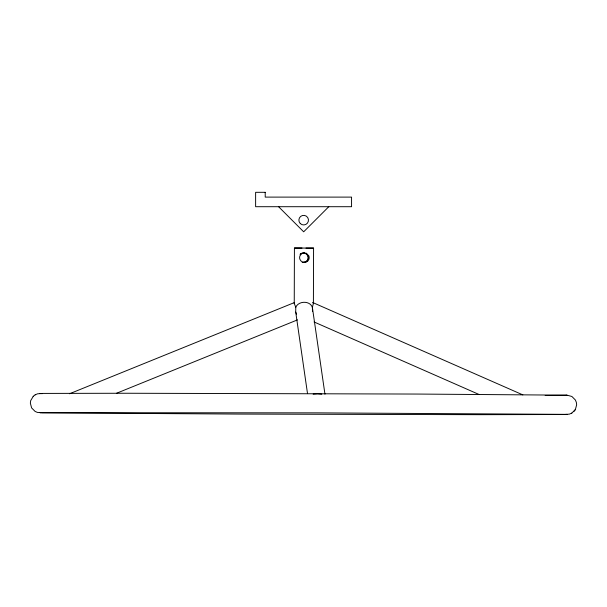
<?xml version="1.0" encoding="UTF-8"?>
<svg xmlns="http://www.w3.org/2000/svg" width="607" height="607" viewBox="0 0 607 607"><rect width="100%" height="100%" fill="white"/><g stroke="black" fill="none" stroke-linecap="round" stroke-linejoin="round"><path stroke-width="0.91" d="M307.521 393.624L295.723 312.112L295.768 307.271L294.243 303.447L294.418 248.035L302.013 248.035M324.957 394.193L312.362 307.324L313.402 303.515L313.576 248.096L294.418 248.035M294.243 303.447L294.524 302.514L69.547 393.761M312.484 311.399L312.393 307.415M33.294 396.272L30.684 400.643L30.35 403.124L31.617 407.927L35.115 411.447L37.422 412.411L42.331 412.828L238.248 414.073L479.796 414.68L564.275 414.505L569.404 414.126L571.832 413.094M571.718 413.17L575.353 409.596L576.65 404.801L576.331 402.32L575.383 400.005L571.885 396.477L567.097 395.18L417.373 394.057L127.204 393.253L42.725 393.419L37.596 393.806L35.168 394.831M295.768 307.271C298.439 300.776 309.972 300.45 312.362 307.324M573.706 411.652L575.353 409.596M328.782 206.706L303.675 231.806L278.583 206.706M33.18 396.348L35.282 394.755M300.647 253.817L301.004 253.612A4.795 4.795 0 0 0 300.025 254.363M116.491 393.283L297.491 319.874M301.725 253.218L306.391 253.24L308.88 255.896A4.461 4.029 89.8 0 1 308.804 259.561C307.339 263.423 301.315 263.21 299.957 259.379A4.461 4.211 -89.4 0 1 300.033 255.706L301.618 253.772L303.948 252.869M313.144 394.163L317.582 393.776L321.771 394.193M41.671 412.464L40.016 412.677L317.567 412.859L567.037 414.369M565.329 395.468L566.984 395.256L545.177 395.445M313.576 248.096L305.981 248.096M302.734 262.429L306.315 261.549L307.901 259.606A4.461 4.211 -89.4 0 0 307.977 255.942L306.482 253.938L304.183 252.944M39.963 393.564L42.391 393.639M312.84 302.574L522.855 394.884M314.047 321.953L478.824 394.383M312.946 302.665L313.402 303.515M295.723 312.112L296.55 314.153M302.18 253.127A4.795 4.795 0 0 1 308.212 257.763A4.795 4.795 0 0 1 302.165 262.391M265.229 192.313L255.623 192.313L255.623 206.706L351.574 206.706L351.559 197.108L265.213 197.108L265.213 192.313M300.29 223.543A4.795 4.795 0 0 0 308.31 221.396A4.795 4.795 0 0 0 302.438 215.515A4.795 4.795 0 0 0 300.29 223.543"/></g></svg>
